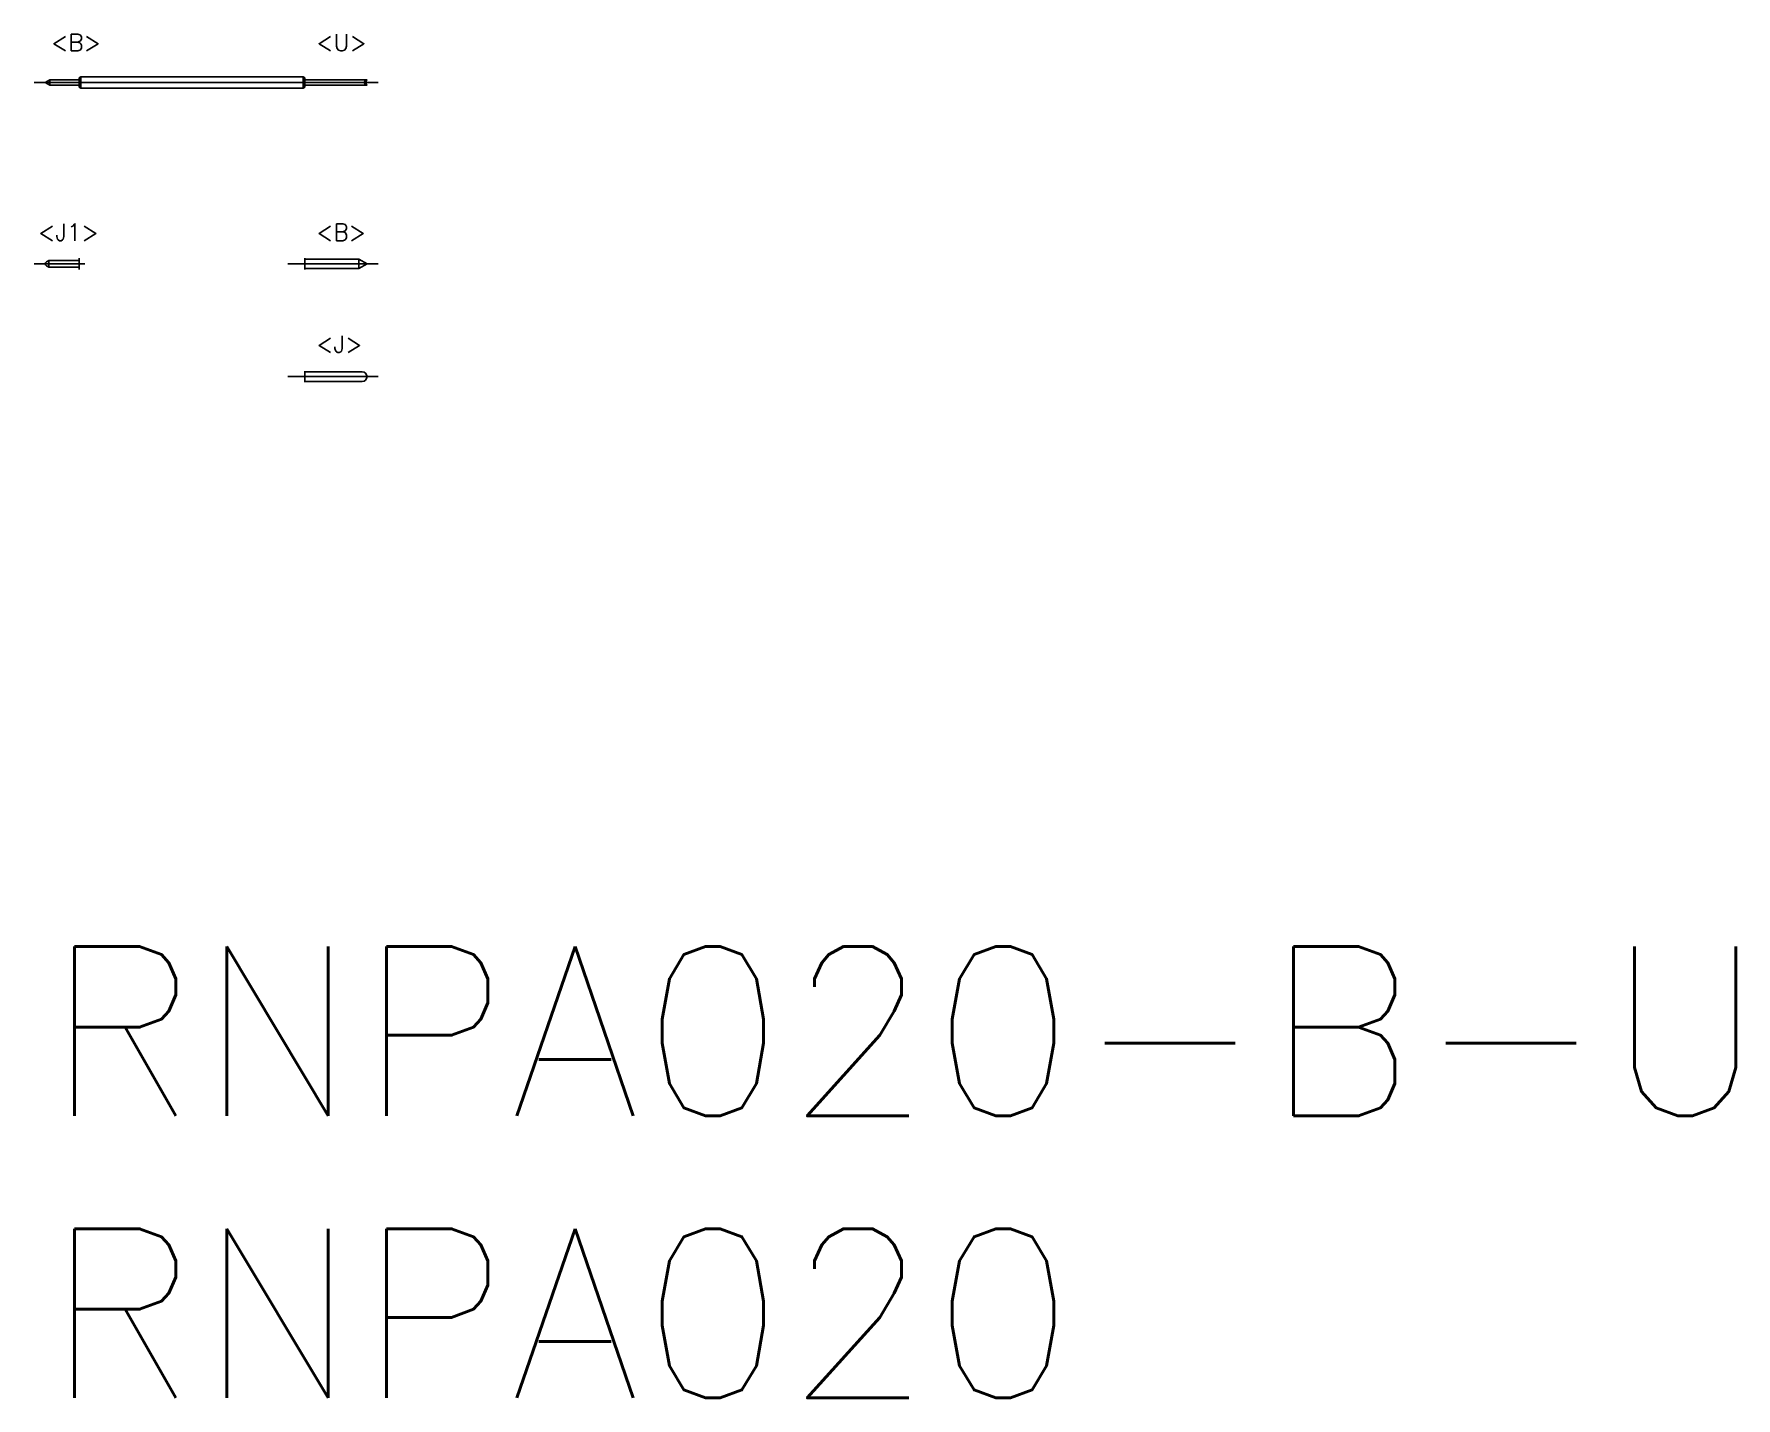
# Model space of a CAD drawing. Extents: x -0.2 to 30, y -8 to 16.2.
import ezdxf

# ---------------------------------------------------------------- set-up
doc = ezdxf.new("R2010")
doc.units = 0
doc.header["$LTSCALE"] = 0.5
doc.linetypes.add('CENTER', pattern=[50.8, 31.75, -6.35, 6.35, -6.35])
for name, color, linetype in [('MSM_CENTER', 1, 'CENTER'), ('MSM_CONTINUOUS', 7, 'CONTINUOUS'), ('MSM_PART_NUMBER', 7, 'CONTINUOUS')]:
    doc.layers.add(name, color=color, linetype=linetype)
doc.styles.get("Standard").update_dxf_attribs({"font": 'txt.shx', "height": 0.3, "bigfont": 'bigfont.shx'})

# ---------------------------------------------------------------- blocks, each defined once
blk = doc.blocks.new('*U14')
at = {"layer": 'MSM_PART_NUMBER'}
blk.add_text('RNPA020-B-U', height=3, dxfattribs=at).set_placement((0, -3))
blk = doc.blocks.new('*U15')
at = {"layer": 'MSM_PART_NUMBER'}
blk.add_text('RNPA020', height=3, dxfattribs=at).set_placement((0, -8))
blk = doc.blocks.new('*U17')
at = {"layer": 'MSM_PART_NUMBER'}
blk.add_text('<B>', height=0.3, dxfattribs=at).set_placement((0.1, 15.872))
blk = doc.blocks.new('*U18')
at = {"layer": 'MSM_PART_NUMBER'}
blk.add_text('<J1>', height=0.3, dxfattribs=at).set_placement((-0.132, 12.51))
blk = doc.blocks.new('*U19')
at = {"layer": 'MSM_PART_NUMBER'}
blk.add_text('<U>', height=0.3, dxfattribs=at).set_placement((4.798, 15.872))
blk = doc.blocks.new('*U20')
at = {"layer": 'MSM_PART_NUMBER'}
blk.add_text('<B>', height=0.3, dxfattribs=at).set_placement((4.798, 12.51))
blk = doc.blocks.new('*U21')
at = {"layer": 'MSM_PART_NUMBER'}
blk.add_text('<J>', height=0.3, dxfattribs=at).set_placement((4.798, 10.526))

msp = doc.modelspace()

# ---------------------------------------------------------------- linework, layer by layer
at = {"layer": 'MSM_CENTER'}
for p, q in [((-0.2, 15.313), (5.9, 15.313)), ((-0.2, 12.1), (0.7, 12.1)), ((4.3, 12.1), (5.9, 12.1)), ((4.3, 10.1), (5.9, 10.1))]:
    msp.add_line(p, q, dxfattribs=at)
at = {"layer": 'MSM_CONTINUOUS'}
for p, q in [((0.6, 15.393), (0.63, 15.413)), ((0.6, 15.233), (0.6, 15.393)), ((0.63, 15.413), (4.57, 15.413)), ((0.63, 15.213), (0.63, 15.413)), ((4.57, 15.213), (4.57, 15.413)), ((4.57, 15.413), (4.6, 15.393)), ((4.6, 15.233), (4.6, 15.393)), ((0, 15.313), (0.078, 15.358)), ((0, 15.313), (0.078, 15.268)), ((0.078, 15.358), (0.6, 15.358)), ((0.078, 15.358), (0.078, 15.268)), ((0.078, 15.268), (0.6, 15.268)), ((0.6, 15.233), (0.63, 15.213)), ((0.63, 15.213), (4.57, 15.213)), ((4.57, 15.213), (4.6, 15.233)), ((4.6, 15.358), (5.7, 15.358)), ((4.6, 15.268), (5.7, 15.268)), ((5.7, 15.358), (5.647, 15.344)), ((5.7, 15.313), (5.647, 15.344)), ((5.7, 15.313), (5.647, 15.282)), ((5.7, 15.268), (5.647, 15.282)), ((5.7, 15.358), (5.668, 15.331)), ((5.7, 15.268), (5.668, 15.295)), ((0.064, 12.16), (0.02, 12.135)), ((0.064, 12.04), (0.02, 12.065)), ((0.064, 12.16), (0.6, 12.16)), ((0.064, 12.16), (0.064, 12.04)), ((0.6, 12), (0.6, 12.2)), ((4.6, 12), (4.6, 12.2)), ((4.6, 12.185), (5.553, 12.185)), ((5.7, 12.1), (5.553, 12.185)), ((5.553, 12.185), (5.553, 12.015)), ((5.7, 12.1), (5.553, 12.015)), ((0.064, 12.04), (0.6, 12.04)), ((4.6, 12.015), (5.553, 12.015)), ((4.6, 10), (4.6, 10.2)), ((4.6, 10.185), (5.615, 10.185)), ((4.6, 10.015), (5.615, 10.015))]:
    msp.add_line(p, q, dxfattribs=at)
for centre, radius, start, end in [((0.04, 12.1), 0.04, 120, 240), ((5.615, 10.1), 0.085, 270, 90)]:
    msp.add_arc(centre, radius, start, end, dxfattribs=at)

# ---------------------------------------------------------------- block references
for name in ['*U17', '*U19', '*U18', '*U20', '*U21', '*U14', '*U15']:
    msp.add_blockref(name, (0, 0), dxfattribs=at)

doc.saveas('drawing.dxf')
